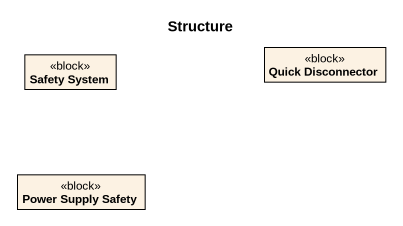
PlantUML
@startuml
title Structure
hide circle
hide empty members
class "Quick Disconnector" as Quick_Disconnector <<block>>
class "Safety System" as Safety_System <<block>>
class "Power Supply Safety" as Power_Supply_Safety <<block>>
@enduml
